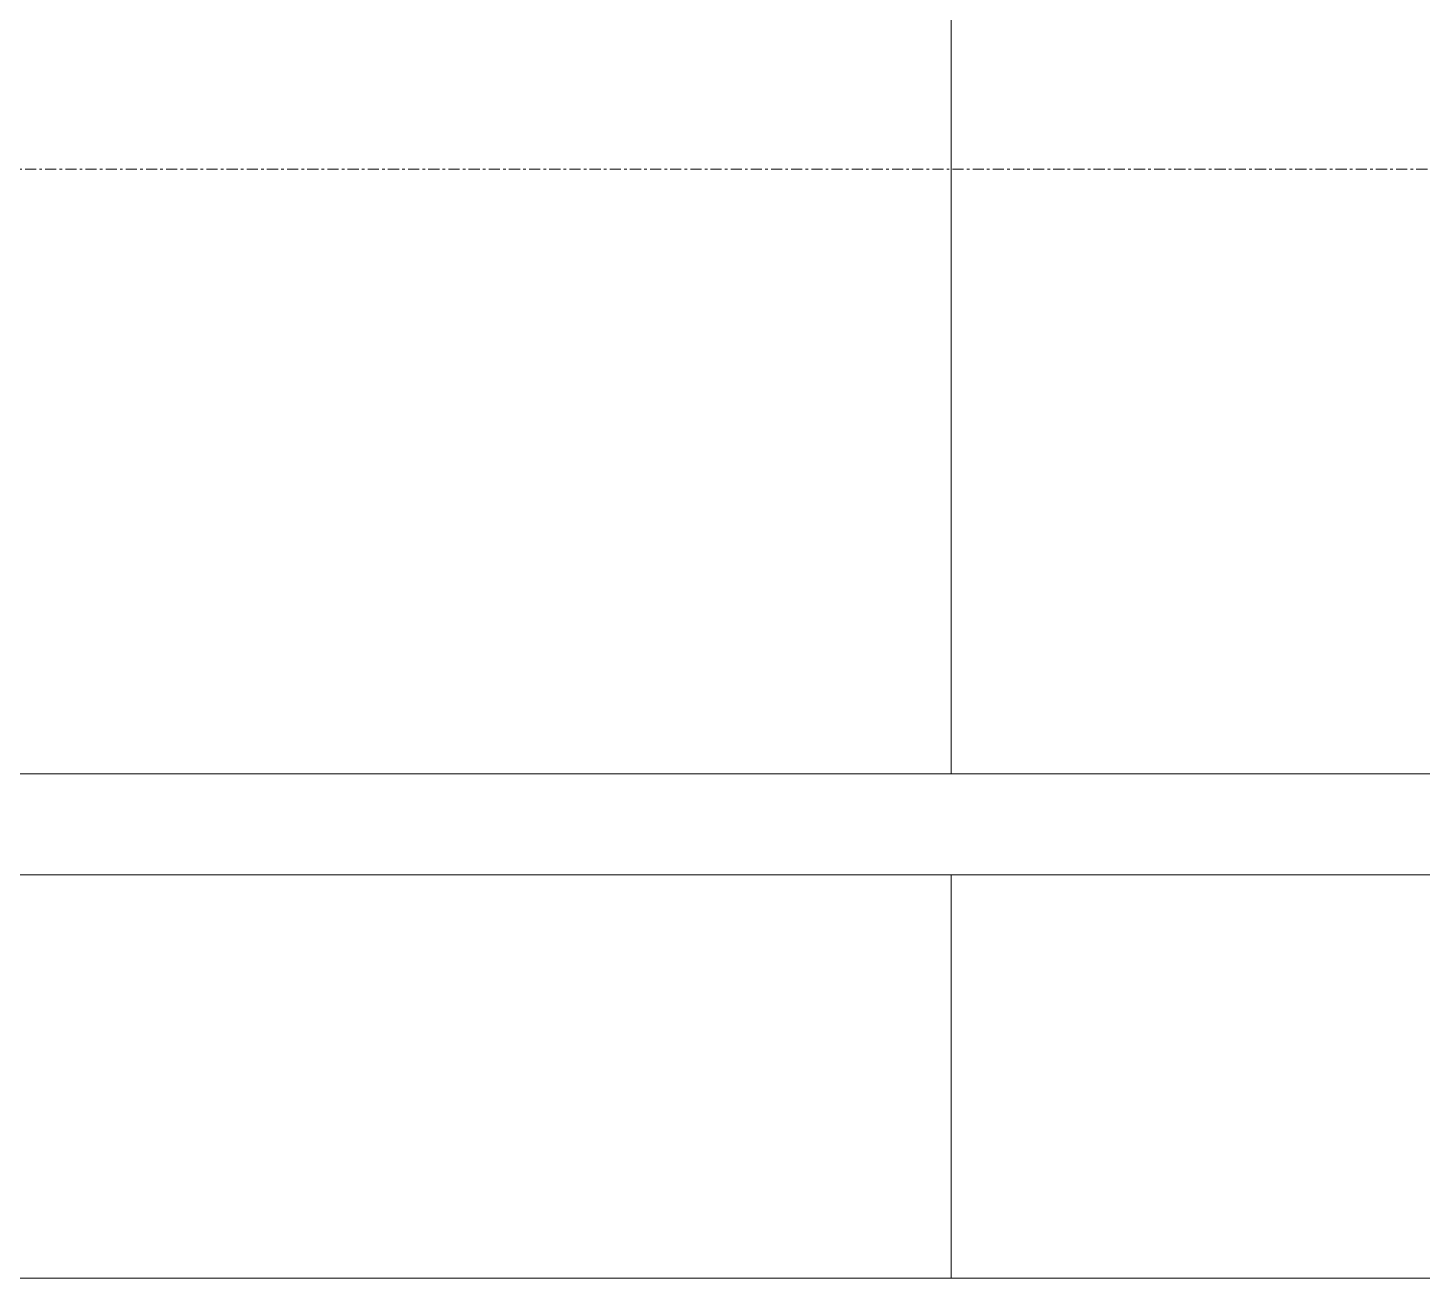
# Model space of a CAD drawing. Header units: millimetres. Extents: x -795739 to -715748, y -34378 to 22353.
# Drawn here: x -724765 to -724074, y 3029 to 3649 of the extents above; entities that cross this region are included whole.
import ezdxf

# ---------------------------------------------------------------- set-up
doc = ezdxf.new("R2010")
doc.units = ezdxf.units.MM
doc.linetypes.add('DPA_Grid _ Level 100', pattern=[10, 5.5, -1.6, 1.3, -1.6])
doc.layers.add('A-GLAZ-CURT', color=2, linetype='Continuous', lineweight=9)
doc.layers.add('S-GRID', color=251, linetype='Continuous', lineweight=9)

# ---------------------------------------------------------------- blocks, each defined once
blk = doc.blocks.new('*U1241')
at = {"layer": 'S-GRID', "linetype": 'DPA_Grid _ Level 100'}
blk.add_line((57901.09, 0), (-15767.83, 0), dxfattribs=at)
blk = doc.blocks.new('System Panel - DPA-AR_Metal Ceiling Rectangular Panel-V27-4282-01 ENLARGED LOWER PLATFORM LEVEL - REFLECTED CEILING PLAN - SHEET 3')
at = {"layer": 'A-GLAZ-CURT'}
for p, q in [((-775582.37, 3879.03), (-775582.37, 3279.03)), ((-775582.37, 3279.03), (-775582.37, 3879.03)), ((-773182.37, 3279.03), (-773182.37, 3879.03)), ((-773182.37, 3879.03), (-773182.37, 3279.03)), ((-775582.37, 3279.03), (-773182.37, 3279.03)), ((-773182.37, 3279.03), (-775582.37, 3279.03))]:
    blk.add_line(p, q, dxfattribs=at)
blk = doc.blocks.new('System Panel - DPA-AR_Metal Ceiling Rectangular Panel-13139259-4282-01 ENLARGED LOWER PLATFORM LEVEL - REFLECTED CEILING PLAN - SHEET 3')
at = {"layer": 'A-GLAZ-CURT'}
for p, q in [((-741107.37, 4129.03), (-743507.37, 4129.03)), ((-743507.37, 4129.03), (-743507.37, 3929.03)), ((-743507.37, 3929.03), (-743507.37, 4129.03)), ((-743507.37, 4129.03), (-741107.37, 4129.03)), ((-741107.37, 3929.03), (-741107.37, 4129.03)), ((-741107.37, 4129.03), (-741107.37, 3929.03)), ((-743507.37, 3929.03), (-741107.37, 3929.03)), ((-741107.37, 3929.03), (-743507.37, 3929.03))]:
    blk.add_line(p, q, dxfattribs=at)
blk = doc.blocks.new('*U553')
at = {"layer": 'A-GLAZ-CURT'}
for name, p in [('System Panel - DPA-AR_Metal Ceiling Rectangular Panel-V27-4282-01 ENLARGED LOWER PLATFORM LEVEL - REFLECTED CEILING PLAN - SHEET 3', (827757.37, -3579.02)), ('System Panel - DPA-AR_Metal Ceiling Rectangular Panel-V27-4282-01 ENLARGED LOWER PLATFORM LEVEL - REFLECTED CEILING PLAN - SHEET 3', (830157.37, -3579.02)), ('System Panel - DPA-AR_Metal Ceiling Rectangular Panel-13139259-4282-01 ENLARGED LOWER PLATFORM LEVEL - REFLECTED CEILING PLAN - SHEET 3', (795682.37, -4479.02)), ('System Panel - DPA-AR_Metal Ceiling Rectangular Panel-13139259-4282-01 ENLARGED LOWER PLATFORM LEVEL - REFLECTED CEILING PLAN - SHEET 3', (798082.37, -4479.02))]:
    blk.add_blockref(name, p, dxfattribs=at)

msp = doc.modelspace()

# ---------------------------------------------------------------- block references
for name in ['*U1241', '*U553']:
    msp.add_blockref(name, (-778882.37, 3579.02))

doc.saveas('drawing.dxf')
